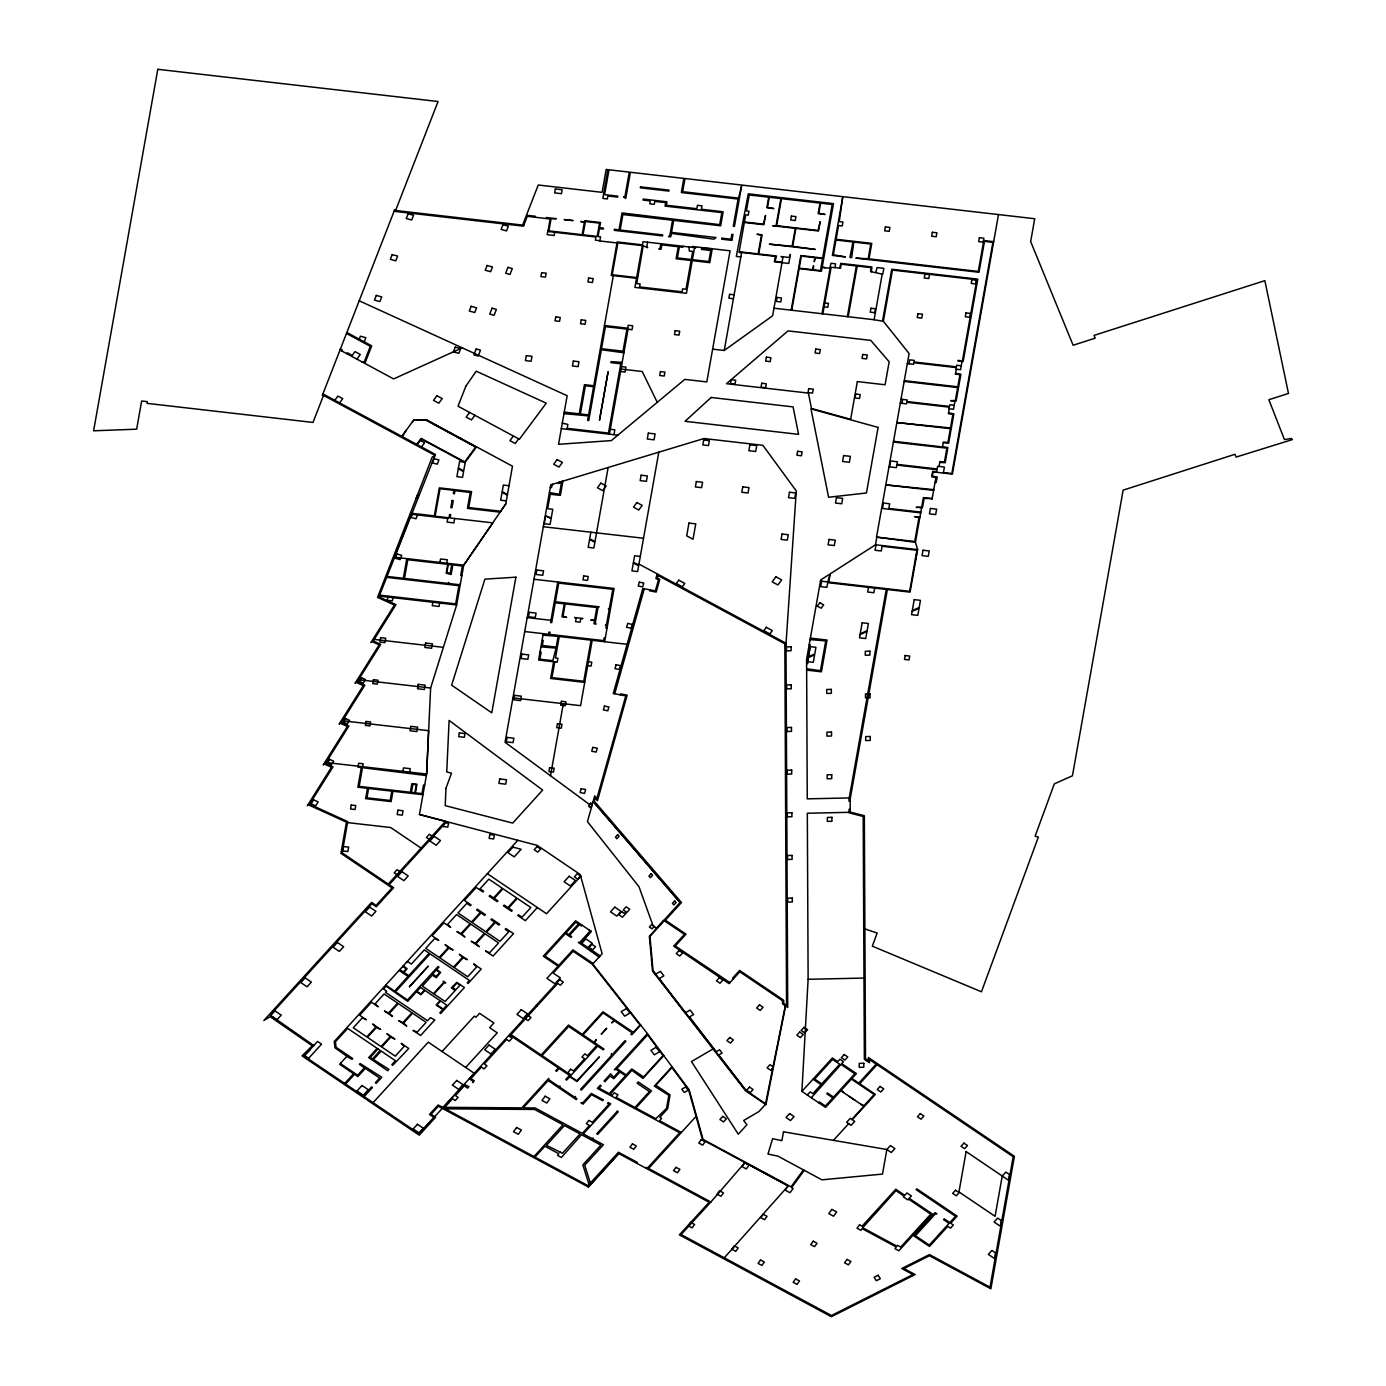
<?xml version="1.0" encoding="UTF-8"?>
<svg xmlns="http://www.w3.org/2000/svg" width="1386" height="1386" viewBox="0 0 1386 1386"><rect width="100%" height="100%" fill="white"/><g stroke="black" fill="none" stroke-linecap="round" stroke-linejoin="round"><path stroke-width="1.5" d="M379.244 596.084L456.652 604.972L430.63 688.01L426.628 774.064L419.438 814.483L445.495 821.326L388.271 884.077M801.905 1091.388L832.397 1057.968L837.75 1061.607L839.899 1059.233L843.485 1061.659L841.683 1063.634L856.427 1073.596L851.94 1078.516L875.38 1094.368L852.251 1119.732L854.712 1121.395L851.125 1125.328L846.655 1122.296L850.242 1118.363L851.801 1119.42L863.825 1106.253L840.817 1090.695L825.588 1107.414L801.905 1091.388L808.125 979.296L807.328 813.253L849.081 812.317M656.912 574.913L785.983 644.421L796.274 490.939L762.854 445.304L703.984 438.53L550.762 484.823L505.058 742.272L589.483 804.469L590.886 802.927L592.272 804.521M849.012 797.938L807.258 798.856L806.6 659.303L820.685 579.972L875.519 544.767L876.801 537.144L915.436 542.342L917.636 549.601L910.082 592.134L887.387 589.518L850.172 799.116L850.224 812.075L864.344 815.73L865.505 1060.03M781.999 262.664L772.643 315.765L724.237 350.467L712.629 349.133M387.855 597.071L387.3 600.259L392.394 600.848L392.966 597.661M361.521 766.597L357.848 787.231L367.481 788.339L365.644 798.665L391.129 801.593L392.948 791.267L422.955 794.715M362.647 766.718L363.184 763.773L358.645 763.253L357.952 767.186L361.348 767.567M406.826 558.627L403.326 578.291L386.919 576.403L386.555 577.356L458.922 585.672L455.682 603.863L379.625 595.131M402.841 771.344L403.465 767.896L410.256 768.676L409.632 772.123M432.865 602.252L432.259 605.682L439.05 606.462L439.657 603.031M439.934 562.421L440.557 558.991L447.349 559.771L446.725 563.201M454.677 518.485L453.88 522.903L447.089 522.124L447.747 518.433L411.157 514.223L394.421 557.189L463.721 565.159L492.896 522.869L450.138 517.966L450.727 514.656L449.601 514.518L449.012 517.827L435.135 516.233L440.038 488.704L453.898 490.297L453.309 493.607L454.452 493.745L454.989 490.679L470.27 492.428L467.446 508.402L500.086 512.162L505.786 503.88L512.473 466.198L426.195 419.733L413.929 419.785L401.784 436.347M465.246 462.162L463.704 470.876L458.437 468.035L459.598 461.503L463.86 462.006M456.6 605.214L463.721 565.159L505.786 503.88M535.221 217.256L535.394 216.268L527.616 215.384L523.406 226.178L394.074 211.313M546.257 218.52L546.43 217.533L556.427 218.693L551.056 218.815L548.925 230.873L582.172 234.684L584.32 222.644L580.769 221.483L584.442 221.899L584.667 220.686L600.519 222.505L599.601 227.668L603.447 228.101L603.274 229.088L599.428 228.638L598.024 236.504L600.571 236.798L599.826 240.973L616.995 242.948M443.572 825.016L443.295 826.558L447.834 827.078L448.527 823.145L445.599 822.816M554.729 232.294L554.157 235.481L547.089 234.667L548.076 230.769M557.778 581.981L550.571 622.505L551.715 622.643L555.232 602.771L564.293 603.811L561.988 616.839L566.649 617.359L562.959 616.198L565.141 603.898L596.846 607.553L594.663 619.837L590.731 620.131L594.542 620.564L593.97 623.769L596.084 624.012L595.27 622.92L597.99 607.674L599.15 606.808L555.405 601.784L558.731 583.108L612.785 589.31L609.476 607.986L608.315 608.87L609.303 608.974L606.6 624.22L605.439 625.086L606.427 625.19L605.907 628.118L607.033 628.239M613.322 275.641L593.78 385.741L584.424 384.667L579.244 413.842L564.258 412.11M590.869 532.207L589.708 538.721L594.992 541.562L608.142 467.498M627.667 328.187L628.205 325.242L632.726 325.762L632.033 329.695L628.066 329.244M609.424 434.182L628.239 328.257L604.469 325.519M624.15 351.316L623.891 352.789L601.333 349.705L588.755 420.53L587.612 420.391L588.426 415.904L563.981 413.6M550.502 775.744L563.322 703.69M647.557 242.204L646.777 246.621L647.73 247.73L643.191 245.703L636.746 283.593L640.141 283.991L639.622 286.937L682.085 291.805L682.605 288.86L686.001 289.258L691.112 260.499L676.108 258.766L678.239 246.725L661.832 244.837L661.035 249.272L658.783 249.012L660.082 248.146L660.862 243.728M613.963 434.702L614.83 429.799L610.308 429.279M604.642 641.718L614.102 588.461L533.991 579.261M682.951 246.275L682.778 247.245L679.365 246.864L677.408 257.917L691.285 259.511L692.723 251.403L689.327 251.005L688.894 246.951M692.29 247.349L692.446 246.483L730.093 250.814L706.808 381.93L684.771 379.4L611.33 440.592L558.541 444.3L567.151 395.738L359.199 300.797M658.8 452.183L638.755 565.124L633.471 562.3L634.632 555.769L640.297 556.41M711.122 248.631L701.628 248.406L701.455 249.393L710.793 250.468L708.835 261.538L692.411 259.65L694.369 248.579L695.685 247.73L643.035 241.684L634.909 287.387L686.434 293.312L692.238 260.62L709.788 262.647L712.248 248.752M724.237 350.467L741.545 252.997L739.085 252.217L775.311 256.375L774.341 261.781L788.79 263.444L790.401 254.348L789.258 257.484L781.063 256.531L782.951 257.259L782.085 262.179L774.999 261.365L776.524 256.012L758.696 253.967L762.092 234.806L756.999 234.217L761.451 235.222L758.125 253.898L739.171 251.732L744.351 222.47L763.894 224.723L765.54 215.384L763.409 224.168L744.438 221.985L745.703 214.865L748.249 215.142L748.96 211.226L746.413 210.932L749.237 194.958L768.71 197.193L766.839 207.761L773.769 208.558L767.497 207.328L769.282 197.245L780.89 198.579L776.091 225.623L772.66 225.727L795.304 228.326L792.116 246.275L769.386 244.161L815.245 249.428L792.688 246.344L795.876 228.395L818.52 230.994L820.183 221.656L818.035 230.44L776.662 225.693L781.461 198.648L820.01 203.084L818.138 213.652L825.068 214.449L818.779 213.219L820.581 203.153L832.172 204.487L822.66 258.056L800.865 255.561L791.181 310.169L773.977 308.212M791.735 310.239L799.133 268.641L821.482 271.223L822.158 267.411L830.093 268.312L822.019 313.721M825.276 267.758L822.245 266.909L833.488 203.621L748.284 193.832L736.312 256.41L740.834 256.93M829.798 268.278L830.976 263.271L835.515 263.808L835.134 267.515M822.868 313.825L831.132 267.307L840.522 268.139L841.215 264.206L856.357 265.939L847.366 316.632M839.673 268.035L840.782 263.409L871.915 266.978L871.378 271.673M848.215 316.736L857.206 266.043L871.222 267.654L870.529 271.587L882.761 274.237L883.8 268.347L877.009 267.567L875.9 272.21M821.621 581.219L820.651 586.625L826.888 587.335L827.702 582.657L886.26 589.396L849.029 799.133L849.029 801.195L850.172 801.177M791.181 310.169L874.116 319.716L882.189 274.185M827.84 581.929L829.989 574.688L828.689 582.016M874.116 319.716L882.518 321.171L891.735 269.265L977.788 279.14L963.166 361.486L958.298 361.174L957.865 360.377L962.404 360.897L976.801 279.781L892.445 270.097L883.367 321.275L909.112 353.551L876.524 537.11L914.708 541.493L918.953 517.654L915.072 516.718M886.087 484.909L933.766 489.639M897.158 422.574L950.501 427.945L952.927 414.223L948.405 413.704L949.271 408.783M889.569 466.891L890.609 460.984L897.418 461.763L896.95 464.345L937.144 468.97L937.612 466.389L939.015 466.545L939.899 461.625L944.42 462.144L946.898 448.18L893.398 442.03M868.468 587.352L867.636 592.013L873.873 592.74L874.705 588.062M876.021 544.819L875.051 550.242L881.288 550.952L882.12 546.275L916.926 550.277L909.649 591.32L820.477 581.08M902.009 403.361L902.702 399.428L907.224 399.948L906.946 401.542L949.41 406.427L949.687 404.816L954.226 405.353M909.025 363.79L909.736 359.858L914.258 360.377L913.98 361.971L956.427 366.857L956.721 365.246L961.243 365.783M915.436 542.342L923.371 497.609L932.172 498.613L924.115 498.44L922.452 507.778L916.163 507.311L921.673 507.189M932.033 499.358L935.966 477.234L931.721 476.749L932.674 471.344L936.641 471.794L937.023 469.698L896.829 465.09L896.361 467.671L888.998 466.822M956.305 369.213L955.422 374.133L959.961 374.653L957.795 386.815L904.59 380.7M955.006 400.918L953.516 409.268L948.994 408.749L949.271 407.155L906.808 402.286L906.531 403.88L900.311 403.17M962.023 361.348L960.55 369.698L956.011 369.178L956.305 367.585L913.842 362.716L913.565 364.31L907.328 363.6M998.492 214.57L952.407 474.099L933.159 471.898L932.38 476.316L937.179 476.871L936.191 482.519L935.048 482.397M785.308 1005.786L765.557 1103.741L745.911 1090.384L653.083 970.858L649.947 936.382L664.24 920.702M733.558 978.672L732.657 978.066L739.622 970.425L783.679 1000.224L783.696 1003.395L785.81 1004.85L765.956 1104.642L745.477 1090.73L652.529 971.049L649.358 936.226L680.093 902.546L593.139 801.455L680.041 902.511M620.27 694.836L620.547 693.866L627.165 695.148L597.453 800.71L595.235 798.128L594.351 801.299L681.479 902.529L664.639 920.98M649.826 589.83L649.566 590.8L656.184 592.082L659.771 579.4L657.224 578.031L657.744 576.126L656.721 575.588M657.207 573.891L655.907 578.499L658.454 579.868L655.353 590.904L642.827 588.478L613.27 693.485L625.779 695.893L596.916 798.405L594.715 795.841L587.439 821.638L638.981 886.711L653.014 925.64M359.251 339.172L360.412 336.209L365.835 337.699L364.223 341.84M364.864 363.427L371.708 345.876L346.846 332.484M412.3 514.362L411.105 517.446L415.991 518.78L417.481 514.951M614.708 693.762L644.265 588.755M476.195 447.245L426.195 419.733M341.666 350.935L342.29 350.086L340.384 349.064M346.725 353.655L347.349 352.806L352.217 355.422L355.007 351.628L360.291 354.469L356.912 359.147M361.971 361.867L364.258 361.902L370.322 346.309L346.465 333.472M334.806 400.294L337.907 396.067L342.723 398.648L339.622 402.876M402.252 436.607L406.185 430.353M416.718 444.386L421.119 438.392L464.76 461.902L475.71 446.985L426.16 420.304L414.327 420.149L412.231 422.106M417.186 444.646L421.292 439.067L464.934 462.577L476.507 446.812M421.535 446.985L424.618 442.758L420.287 440.419M469.577 412.439L466.164 417.082L471.465 419.941L474.878 415.28M513.34 436.001L509.927 440.644L515.228 443.503L518.641 438.86M434.736 456.046L432.293 456.912L377.546 597.366L394.421 605.058L370.928 642.532L372.193 641.649L379.175 644.837L355.024 683.35L356.289 682.449L363.271 685.637L339.12 724.15L340.384 723.267L347.366 726.437L323.215 764.968L324.48 764.067L331.462 767.255L307.311 805.768L308.576 804.885L346.448 822.158L340.921 853.308L392.047 887.889L376.074 905.387L371.621 902.373L263.842 1020.512L270.149 1016.666L312.266 1045.806L302.009 1055.872L419.248 1135.169L435.568 1117.289L431.098 1114.257L438.392 1106.271L588.374 1187.04L618.745 1153.568L709.199 1202.286L679.365 1234.857L831.357 1316.7L915.141 1274.566L903.967 1268.536L929.434 1255.733L990.869 1288.824L1014.396 1156.305L868.346 1057.501L868.364 1060.688L866.25 1059.25L866.25 1060.533M636.624 1163.2L637.231 1162.352L618.468 1152.251L587.993 1185.654L443 1107.587M646.015 1168.259L646.638 1167.41L710.879 1202.008L744.94 1162.577L788.218 1185.896L785.169 1190.141L789.985 1192.74L793.087 1188.512L791.545 1187.681L804.261 1170.338M803.464 1169.905L791.059 1186.814L703.083 1139.448L689.206 1089.846L647.383 1033.575L592.775 963.98L602.13 953.724L580.214 874.497L537.144 845.356L419.438 814.483M724.289 1257.812L788.236 1185.896L702.581 1139.76L688.669 1090.037L671.967 1067.584L655.855 1085.255L670.079 1094.888L667.619 1108.765L659.805 1117.324L661.538 1118.259L659.667 1120.789L681.375 1132.483M600.173 955.872L580.821 942.792L591.164 931.357L575.588 920.824L543.312 956.201L558.056 966.181L546.933 978.36L555.561 984.199L469.3 1078.758L472.661 1081.028L472.747 1082.518L474.272 1080.837L470.911 1078.568L481.392 1067.099L484.06 1068.918L486.936 1065.765L484.251 1063.946L506.635 1039.431L509.303 1041.232L512.179 1038.097L509.494 1036.278L510.308 1035.394L558.315 1067.861L555.699 1070.737L556.6 1071.343L559.216 1068.467L569.49 1075.415L565.8 1079.469L566.683 1080.075L569.785 1076.662L576.94 1081.496L599.376 1056.894L576.853 1080.803L570.148 1076.281L597.695 1046.083L603.274 1049.86L603.984 1049.063L594.611 1042.722L596.361 1039.621L593.936 1042.272L583.004 1034.874L603.083 1012.854L614.033 1020.252L611.607 1022.903L614.518 1020.91L632.155 1032.847L630.907 1034.216L631.791 1034.822L640.713 1025.034M588.374 1187.04L618.745 1153.568M389.154 884.666L446.292 822.054L445.114 821.742M270.668 1015.591L274.982 1010.879L281.237 1015.106L276.923 1019.836L270.201 1015.124L371.794 903.759L376.247 906.773L393.641 887.716L342.151 852.875L347.713 821.603L309.58 804.209L333.021 766.839L325.485 763.391L348.925 726.021L341.389 722.591L364.83 685.221L357.293 681.773L380.717 644.403L373.198 640.973L395.98 604.642L378.95 596.864L435.36 454.435L322.921 393.884M273.337 1017.237L313.877 1045.616M308.194 1058.783L321.552 1044.143L317.533 1041.423L304.625 1055.578L308.645 1058.298M517.792 840.28L334.199 1041.562L334.996 1047.816L347.765 1056.929L352.044 1059.354L352.754 1058.557L336.088 1047.279L335.395 1041.839L347.643 1028.395L377.131 1048.336L368.693 1057.587L387.716 1070.772L388.964 1069.403L373.44 1059.51L381.15 1051.056L395.443 1060.723L391.84 1064.673L392.74 1065.28L408.783 1048.457L401.195 1043.329L404.227 1046.326L395.27 1056.167L381.756 1047.019L390.731 1037.196L394.941 1039.102L386.902 1033.661L390.055 1036.745L381.081 1046.569L367.463 1037.352L376.438 1027.528L380.648 1029.434L372.609 1023.994L375.762 1027.078L366.788 1036.901L353.291 1027.771L362.248 1017.93L366.354 1019.767L359.667 1015.228L371.5 1002.251L378.205 1006.79L375.156 1003.776L384.13 993.953L397.643 1003.083L388.669 1012.923L384.442 1011.018L392.481 1016.458L389.345 1013.374L398.302 1003.551L411.937 1012.75L402.962 1022.591L398.735 1020.685L406.774 1026.125L403.638 1023.041L412.595 1013.218L426.108 1022.348L417.151 1032.172L413.028 1030.352L420.634 1035.481L434.788 1019.957L430.422 1017.636L427.546 1020.772L385.568 992.376L386.642 991.198L383.506 989.084L386.209 986.139L407.727 1001.333L416.51 991.7L420.98 994.715L424.93 990.401L440.107 1000.675L436.157 1004.989L442.862 1009.528L439.812 1012.871L440.713 1013.478L464.379 987.525L456.791 982.379L451.299 987.889L455.162 990.505L445.114 1001.506L433.991 993.987L444.022 982.969L445.755 982.865L443.225 981.149L443.52 982.622L433.471 993.641L422.332 986.104L432.38 975.103L436.243 977.719L440.609 972.4L436.59 969.68L438.929 967.133L438.028 966.527L407.553 999.947L395.495 991.787L430.093 953.845L469.404 980.422L467.255 982.795L468.139 983.402L481.237 969.039L473.648 963.911L476.68 966.908L467.706 976.749L454.21 967.601L463.167 957.778L467.394 959.684L459.355 954.244L462.491 957.328L453.534 967.151L439.916 957.934L448.873 948.111L453.101 950.016L445.062 944.576L448.198 947.66L439.241 957.483L425.727 948.336L434.702 938.513L438.808 940.349L432.103 935.81L443.936 922.833L450.641 927.373L447.609 924.358L456.566 914.535L470.079 923.665L461.122 933.506L456.895 931.6L464.934 937.04L461.781 933.956L470.755 924.115L484.372 933.332L475.415 943.173L471.188 941.267L479.227 946.707L476.074 943.623L485.048 933.783L498.562 942.93L489.587 952.754L485.481 950.935L493.07 956.063L513.513 933.662L505.925 928.516L505.197 929.313L508.783 931.721L499.982 941.354L486.486 932.224L495.27 922.591L498.943 925.086L499.67 924.289L491.632 918.849L490.904 919.646L494.594 922.14L485.81 931.773L472.193 922.556L480.977 912.924L484.667 915.418L485.377 914.621L477.338 909.181L476.611 909.978L480.301 912.456L471.517 922.088L458.004 912.958L466.787 903.325L470.374 905.734L471.084 904.954L464.379 900.432L476.212 887.456L482.917 891.978L483.627 891.198L480.058 888.772L488.842 879.14L502.356 888.287L493.572 897.92L489.882 895.425L489.171 896.205L497.21 901.645L497.92 900.865L494.248 898.371L503.031 888.738L516.649 897.955L507.865 907.587L504.175 905.093L503.465 905.872L511.503 911.312L512.214 910.533L508.541 908.038L517.325 898.405L530.838 907.553L522.054 917.185L518.468 914.76L517.758 915.54L525.346 920.685L537.37 907.518M347.141 1056.028L339.605 1064.292L353.586 1073.752L344.698 1083.471M345.599 1084.077L354.487 1074.341L357.831 1076.61L365.367 1068.363L379.643 1078.031L375.346 1082.743L376.247 1083.35L381.791 1077.268L360.135 1063.547L359.407 1064.327L364.466 1067.757L357.657 1075.224L341.216 1064.101L340.956 1062.819M363.253 1096.014L371.587 1086.867L372.488 1087.473L364.137 1096.621M373.077 1102.667L428.257 1042.168L474.272 1073.301L419.074 1133.783L303.621 1055.682L309.944 1049.947M580.786 876.143L577.91 879.278L574.341 876.87L577.217 873.717L580.786 876.143L546.552 913.72L487.335 873.682M442.065 1051.524L474.358 1016.129L475.952 1017.22L479.539 1013.287L493.918 1023.007L489.674 1027.684L497.262 1032.813L465.661 1067.463M582.068 925.207L581.358 925.987L579.348 924.635L569.663 935.238L571.673 936.607L570.945 937.386L565.367 933.61L544.923 956.028L558.766 965.401L572.938 949.86L593.173 963.547M580.821 942.792L591.233 931.392L589.431 930.197L589.622 931.583L579.937 942.203L578.326 942.376L599.081 957.068M581.722 943.398L585.845 938.876L592.099 943.104L587.976 947.626M441.666 1108.038L442.377 1107.241L438.149 1104.971L429.487 1114.448L433.957 1117.462L419.074 1133.783M442.29 1108.367L464.102 1084.458L468.97 1086.641L467.636 1088.114L464.275 1085.844L455.405 1095.581L458.09 1097.383L455.214 1100.536L452.529 1098.717L444.698 1107.327L521.829 1107.882L548.717 1078.395L548.891 1079.798L559.164 1086.745L559.875 1085.948L560.048 1087.352L573.891 1096.707L575.502 1096.534L574.792 1097.314L576.974 1098.786L576.264 1099.583L548.163 1080.578L523.25 1107.882L535.152 1107.968L582.328 1133.384L589.552 1125.467L586.365 1123.769L588.842 1120.39L592.428 1122.313L609.026 1104.122L607.57 1103.343L608.194 1102.511L610.706 1103.862L583.298 1133.904L592.255 1138.72L592.983 1137.941L593.225 1139.257L603.412 1144.732L584.736 1165.21L590.367 1183.055M654.227 926.454L652.078 928.811L649.393 927.009L651.541 924.653L656.721 928.17L663.755 920.373L684.424 934.372L673.665 946.153L729.036 983.61L739.795 971.811L782.536 1000.727L782.553 1003.914L785.827 1006.132M665.228 921.378L665.938 920.581L686.035 934.181L675.277 945.98L729.972 982.605M533.991 1156.565L563.011 1124.756L534.615 1109.458L445.287 1108.817M647.383 1033.575L614.379 1069.749L616.146 1069.403L619.04 1071.361L613.669 1077.268L610.62 1073.873L604.053 1081.08L604.937 1081.686L610.048 1076.09L613.842 1078.655L619.94 1071.967L625.519 1075.744L609.216 1093.623L599.047 1088.149L601.178 1085.81L600.277 1085.203L597.349 1088.408L679.694 1132.743L647.591 1167.93M534.961 1157.102L544.871 1146.222L558.766 1153.706L557.519 1155.387L561.382 1157.466L581.514 1134.701L600.883 1145.131L582.848 1164.898L589.033 1184.51M663.755 1055.595L642.931 1078.429L631.912 1070.321L610.186 1094.143L612.231 1095.252L614.085 1092.705L617.948 1094.784L616.094 1097.314L634.944 1107.466L649.445 1091.562L637.11 1083.228L638.27 1081.946L651.507 1090.886L635.897 1107.986L655.821 1118.71L666.527 1108.367L668.849 1095.321L654.331 1086.122L672.019 1066.718M648.561 1168.45L696.049 1116.406M772.799 1067.896L770.651 1070.252L767.064 1067.826L769.94 1064.691L773.024 1066.77M807.276 1095.027L810.134 1091.873L812.82 1093.693L821.066 1084.649L813.028 1079.209M811.295 1097.747L840.973 1064.413L854.815 1073.786L833.54 1097.088L827.511 1093.017L826.801 1093.797L832.83 1097.885L825.398 1106.011L819.369 1101.939L818.658 1102.719M843.502 1092.514L841.354 1090.106L851.402 1079.105L874.185 1094.507L864.136 1105.508L860.914 1104.295M858.8 1083.142L876.195 1064.084M859.684 1083.748L877.078 1064.673M849.306 1096.43L855.11 1100.363M833.436 1140.349L848.665 1123.665M710.879 1202.008L681.098 1234.545L831.461 1315.522L912.924 1274.548L901.732 1268.519L929.469 1254.573L990.02 1287.178L1013.166 1156.738L869.507 1059.562L869.524 1062.75L864.362 1059.25L863.201 816.475L849.081 812.82L849.064 809.372L850.224 809.355M765.54 1104.347L758.904 1111.572L743.676 1120.494L746.933 1124.739L738.305 1134.198L691.458 1061.572L713.288 1048.804M416.25 498.076L417.169 495.72M417.221 498.665L418.624 495.062M462.231 347.834L393.624 378.915L340.003 350.034M806.617 663.548L807.761 663.53L807.761 661.711L813.27 662.335L814.604 654.816L808.333 657.605L807.743 660.931L810.308 644.888L809.181 644.767M806.635 668.762L820.46 670.685L825.744 640.904L810.1 639.604M808.125 979.296L863.963 978.066M901.004 399.272L902.702 399.428M993.675 241.666L983.765 240.54L978.291 271.431L869.022 258.87L871.777 243.382L836.105 239.293L838.547 225.52L842.238 225.953L842.931 222.02L839.258 221.587L842.636 197.661L832.38 255.422L845.425 256.912L833.367 254.781L835.983 240.021L852.962 241.978L849.93 257.432L851.628 257.623L853.811 242.082L870.789 244.023L868.173 258.784L855.855 258.108L979.001 272.262L984.493 241.372L992.896 242.342L951.853 473.544L943.433 472.574L944.403 467.169L939.067 466.302M527.252 216.337L550.155 218.971L547.938 231.497L595.911 237.023L595.356 240.211L599.878 240.731M524.029 224.601L522.869 224.463L538.253 184.996L602.113 192.342L606.167 169.473L1034.718 218.728L1030.664 241.58L1073.128 345.253L1095.165 338.184L1094.039 335.395L1264.846 280.648L1288.478 393.451L1268.866 399.722L1284.441 439.553L1291.319 438.461L1292.393 439.57L1236.104 457.085L1234.978 454.296L1123.145 490.142L1072.435 775.796L1054.33 783.852L1035.082 836.226L1038.357 837.075L981.461 991.787L872.331 946.17L877.165 933.038L863.738 928.533M394.438 210.36L523.787 225.225M642.463 244.872L617.168 241.961L611.226 275.398L636.538 278.309M642.342 245.617L617.879 242.81L612.214 274.757L636.659 277.564M824.809 302.945L828.481 303.378L827.788 307.294L824.116 306.878M734.112 294.785L729.59 294.265L728.897 298.198L733.419 298.718M955.56 373.388L960.896 374.255L956.132 401.056L950.709 400.675L955.37 400.467L957.657 387.56L904.174 381.41M622.175 362.37L611.053 361.642L610.88 362.63L620.789 363.773L608.471 433.073L567.151 428.326L567.844 424.393L562.283 423.18M621.43 366.597L625.97 367.117L625.086 372.037L620.564 371.517M620.997 369.057L642.203 371.5L657.259 402.321M948.526 412.959L953.863 413.825L948.665 443.122L943.242 442.74M896.863 422.539L950.363 428.69L947.903 442.532L943.381 442.013L942.497 446.933L893.537 441.302M942.549 446.673L947.885 447.539L945.183 462.733L939.76 462.37M561.313 428.655L617.861 435.152M885.793 484.875L933.627 490.384M920.806 512.11L888.842 508.437L889.673 503.759L883.436 503.049L882.484 508.454L920.668 512.837M914.5 516.649L919.888 517.273M550.294 487.456L551.42 487.595L552.512 484.303M509.009 485.724L503.343 485.065L502.2 491.597L507.467 494.438M549.376 492.619L559.407 494.282L561.486 482.588L558.575 483.471L558.229 482.588L562.889 481.167L560.36 495.391L550.242 494.23L547.678 508.697L552.771 509.286L551.23 518L546.361 516.146L551.108 518.71L550.086 524.428L544.421 523.769L545.01 517.186M506.323 500.866L500.658 500.207L502.061 492.307L507.345 495.131M875.519 544.767L917.636 549.601M916.752 554.521L916.094 554.954M500.727 511.226L468.745 507.553L471.586 491.58L439.31 487.872L434.338 515.887L411.521 513.27M915.401 558.887L915.886 559.442M543.329 526.732L643.52 538.253M461.833 575.727L460.706 575.606L462.404 566.008L452.841 564.916L451.143 574.497L446.171 573.18L447.747 564.327L407.779 559.736L404.469 578.412L448.388 583.471L448.562 582.484L449.532 583.593L459.095 584.701L460.395 583.835M810.36 638.132L827.061 640.055L821.413 671.812L806.652 670.114M527.2 617.602L550.97 620.322M605.335 637.82L604.209 637.699L603.69 640.609L549.618 634.39L549.999 632.224L548.873 632.085L548.492 634.268L524.722 631.531M627.113 644.299L592.186 640.297L580.578 705.665L512.941 697.886M542.099 640.297L543.225 640.436L542.324 645.512L556.202 647.106L558.108 636.382L543.017 635.135L543.277 633.662L538.6 660.031L553.603 661.763L550.64 678.482L584.719 682.397M540.938 646.846L556.029 648.094L552.875 660.672L539.899 659.182L541.146 652.148L540.02 652.009M588.374 661.746L591.77 662.144L591.077 666.077L587.681 665.678M374.185 639.396L443.381 647.349M358.576 679.729L430.63 688.01M342.533 720.772L428.62 730.665L426.628 774.064L326.039 762.508M426.368 775.554L362.474 767.705L359.165 786.382L410.343 792.272L411.867 783.662L416.961 784.251L415.436 792.844L422.002 793.606L423.527 784.996L424.653 785.134M347.539 822.591L390.713 827.546L421.084 848.093M638.946 564.05L785.983 643.243M322.54 394.854L434.979 455.405M432.016 836.105L429.348 834.285L426.472 837.439L429.158 839.24M399.74 871.482L397.072 869.68L394.196 872.816L396.881 874.635M536.365 1005.231L537.266 1005.838M530.457 1011.728L531.34 1012.334M528.309 1015.643L530.994 1017.463L528.118 1020.616L525.45 1018.797M406.462 962.334L408.264 961.953L411.382 964.067L424.289 949.912L429.21 953.239L408.766 975.657L403.846 972.331L407.086 968.797L403.413 965.678M402.702 966.458L406.271 968.883L403.413 972.019L399.826 969.611M399.116 970.391L408.056 976.437L394.594 991.181L385.672 985.134M745.911 1090.384L718.745 1055.006L722.089 1053.048L719.577 1049.774L716.233 1051.731L689.5 1016.926L693.572 1014.552L690.124 1010.048L685.325 1012.854L659.078 978.672L663.859 975.865L660.412 971.361L655.613 974.167L653.083 970.858M445.997 788.184L445.201 805.63L512.699 823.093L542.654 790.089L449.116 720.443L446.742 771.933L451.507 773.163L445.997 788.184M157.796 69.3L93.607 430.803L136.642 429.192L141.649 401.004L147.297 401.645L147.003 403.361L312.993 422.435L323.284 396.032L322.297 395.495L394.681 209.736L395.842 209.858L438.063 101.507L157.796 69.3M343.572 846.534L342.792 850.952L347.886 851.541L348.666 847.123L343.572 846.534M380.665 637.629L379.885 642.047L384.979 642.636L385.758 638.218L380.665 637.629M351.23 805.041L350.537 808.974L355.059 809.493L355.752 805.561L351.23 805.041M366.06 721.465L365.367 725.398L369.889 725.918L370.599 721.985L366.06 721.465M373.475 679.694L372.782 683.627L377.321 684.147L378.014 680.214L373.475 679.694M368.607 788.478L366.961 797.816L390.159 800.484L391.822 791.146L368.607 788.478M410.828 726.368L410.048 730.786L416.839 731.565L417.619 727.148L410.828 726.368M418.295 684.337L417.515 688.755L424.307 689.535L425.086 685.117L418.295 684.337M425.623 643.052L424.844 647.47L431.635 648.25L432.415 643.832L425.623 643.052M452.096 500.485L450.814 507.64L451.957 507.761L453.222 500.623L452.096 500.485M458.298 468.728L456.895 476.645L462.56 477.304L463.582 471.569L458.298 468.728M397.973 810.152L397.193 814.57L402.286 815.159L403.066 810.741L397.973 810.152M448.319 564.397L446.829 572.747L450.225 573.146L451.715 564.778L448.319 564.397M412.907 784.285L411.469 792.394L414.864 792.792L416.302 784.667L412.907 784.285M555.353 188.964L554.643 192.897L561.434 193.676L562.144 189.743L555.353 188.964M459.338 732.934L458.697 736.624L464.345 737.283L465.003 733.592L459.338 732.934M526.333 355.665L525.45 360.585L531.115 361.244L531.981 356.323L526.333 355.665M541.649 272.661L540.938 276.594L545.478 277.113L546.171 273.181L541.649 272.661M564.345 219.594L572.834 220.582L564.345 219.594M555.734 316.926L555.041 320.859L559.563 321.379L560.256 317.446L555.734 316.926M515.887 577.182L491.787 712.837L451.645 685.152L484.909 579.14L515.887 577.182M585.377 221.517L583.021 234.788L597.175 236.417L599.532 223.146L585.377 221.517M573.319 361.07L572.435 365.991L578.101 366.632L578.967 361.729L573.319 361.07M489.83 834.493L489.137 838.426L493.676 838.946L494.369 835.013L489.83 834.493M499.688 778.949L498.908 783.385L505.699 784.164L506.496 779.746L499.688 778.949M507.068 737.421L506.288 741.839L513.08 742.619L513.86 738.201L507.068 737.421M514.535 695.391L513.756 699.809L520.547 700.606L521.327 696.17L514.535 695.391M521.864 654.105L521.084 658.523L527.875 659.303L528.655 654.885L521.864 654.105M529.279 612.317L528.499 616.753L535.291 617.532L536.07 613.097L529.279 612.317M536.78 570.044L536.001 574.462L542.792 575.259L543.589 570.824L536.78 570.044M581.219 319.837L580.509 323.77L585.048 324.307L585.741 320.374L581.219 319.837M588.634 278.066L587.924 281.999L592.463 282.519L593.156 278.586L588.634 278.066M607.692 170.651L602.841 198.423L607.363 198.943L607.9 196.015L617.619 197.124L617.792 196.136L604.591 194.629L608.835 170.79L607.692 170.651M585.394 385.776L580.387 413.981L588.6 414.916L593.589 386.729L585.394 385.776M614.483 229.366L614.31 230.353L662.543 235.897L662.716 234.91L620.148 230.024L622.903 214.535L672.539 220.235L669.802 235.724L668.485 236.573L670.755 236.833L671.361 233.402L713.946 239.172L715.973 237.526L671.534 232.415L673.683 220.374L720.668 225.779L723.145 211.763L701.351 209.251L701.974 205.821L697.435 205.301L696.829 208.732L666.371 205.232L666.978 201.802L643.208 199.064L643.035 200.052L650.277 200.883L649.757 203.829L654.279 204.348L654.798 201.403L665.678 202.651L665.072 206.098L721.846 212.612L719.715 224.653L622.037 212.942L619.022 229.885L614.483 229.366M623.735 196.829L625.727 198.562L630.232 173.25L629.105 173.111L624.861 196.951L623.735 196.829M605.422 326.646L601.507 348.718L623.007 351.178L626.94 329.106L605.422 326.646M554.729 661.902L551.94 677.615L583.749 681.271L591.06 640.159L559.251 636.503L555.44 657.969L557.917 658.246L557.224 662.179L554.729 661.902M640.523 186.85L640.349 187.82L668.884 191.112L669.057 190.125L640.523 186.85M608.073 371.933L599.514 420.114L608.073 371.933M574.705 617.532L576.143 618.451L575.571 621.656L580.093 622.175L580.665 618.97L582.934 618.485L574.705 617.532M589.587 539.431L588.184 547.331L593.849 547.99L594.871 542.272L589.587 539.431M549.653 767.636L548.96 771.569L553.482 772.089L554.175 768.173L549.653 767.636M557.449 723.735L556.756 727.667L561.278 728.187L561.971 724.254L557.449 723.735M561.434 701.281L560.741 705.214L565.263 705.734L565.956 701.801L561.434 701.281M583.679 575.935L582.986 579.868L587.525 580.387L588.218 576.455L583.679 575.935M683.679 179.383L681.34 192.533L738.114 199.064L733.298 226.23L734.424 226.351L741.579 186.036L738.582 198.111L682.64 191.684L684.805 179.522L683.679 179.383M648.319 433.142L647.279 439.033L654.071 439.812L655.11 433.922L648.319 433.142M641.146 475.207L640.176 480.613L646.413 481.323L647.366 475.918L641.146 475.207M660.412 371.587L659.701 375.519L664.24 376.039L664.933 372.106L660.412 371.587M633.35 562.993L631.947 570.911L637.612 571.552L638.634 565.835L633.35 562.993M675.19 330.648L674.48 334.58L679.019 335.1L679.712 331.167L675.19 330.648M721.933 238.201L721.742 239.189L731.947 240.367L732.986 234.459L731.86 234.338L730.976 239.241L721.933 238.201M688.963 523.076L686.694 535.828L693.035 539.241L695.755 523.856L688.963 523.076M696.344 481.548L695.374 486.954L701.611 487.664L702.563 482.259L696.344 481.548M703.707 440.003L702.841 444.923L708.506 445.582L709.372 440.661L703.707 440.003M731.167 379.712L730.474 383.645L734.996 384.165L735.706 380.232L731.167 379.712M749.93 444.819L748.89 450.71L755.682 451.49L756.739 445.599L749.93 444.819M742.757 486.884L741.805 492.29L748.024 493L748.994 487.595L742.757 486.884M761.746 383.229L761.035 387.162L765.574 387.682L766.267 383.749L761.746 383.229M766.371 357.172L765.661 361.105L770.2 361.625L770.893 357.692L766.371 357.172M776.974 297.453L776.264 301.386L780.803 301.905L781.496 297.973L776.974 297.453M791.406 216.095L790.713 220.028L795.252 220.547L795.945 216.614L791.406 216.095M801.351 256.115L799.22 268.156L812.802 269.716L813.513 265.662L813.357 269.785L820.443 270.599L822.574 258.558L815.505 257.744L814.223 261.729L814.933 257.675L801.351 256.115M782.05 534.026L781.08 539.431L787.317 540.159L788.27 534.736L782.05 534.026M789.466 492.238L788.495 497.661L794.732 498.371L795.685 492.966L789.466 492.238M797.608 451.299L796.898 455.232L801.437 455.751L802.13 451.819L797.608 451.299M808.731 388.617L808.038 392.55L812.56 393.07L813.253 389.154L808.731 388.617M815.748 349.047L815.055 352.98L819.576 353.517L820.287 349.584L815.748 349.047M843.624 455.578L842.584 461.486L849.375 462.266L850.415 456.358L843.624 455.578M829.036 539.431L828.066 544.837L834.303 545.547L835.256 540.142L829.036 539.431M836.451 497.643L835.498 503.049L841.718 503.776L842.671 498.354L836.451 497.643M810.29 646.656L808.471 656.825L814.743 654.019L815.938 647.297L810.29 646.656M857.345 381.583L850.64 419.317L811.468 408.472L808.419 393.104L726.507 383.697L788.028 330.89L870.772 340.384L889.171 361.781L885.082 384.771L857.345 381.583M855.716 394.022L855.023 397.955L859.545 398.475L860.238 394.542L855.716 394.022M862.733 354.452L862.04 358.385L866.579 358.905L867.272 354.972L862.733 354.452M870.945 308.246L870.252 312.179L874.774 312.699L875.467 308.766L870.945 308.246M885.394 226.888L884.684 230.821L889.223 231.341L889.916 227.425L885.394 226.888M878.1 427.408L866.441 493L828.585 497.245L810.966 408.853L878.1 427.408M860.082 634.563L859.511 637.837L865.73 638.548L866.978 631.496L860.082 634.563M862.179 622.799L860.221 633.783L867.116 630.717L868.398 623.509L862.179 622.799M917.93 313.652L917.237 317.585L921.759 318.104L922.452 314.172L917.93 313.652M924.964 274.081L924.254 278.014L928.793 278.534L929.486 274.601L924.964 274.081M932.38 232.294L931.669 236.226L936.208 236.746L936.901 232.813L932.38 232.294M783.471 1131.808L781.912 1140.661L772.626 1138.703L767.983 1154.036L777.841 1156.097L821.915 1179.832L882.484 1174.081L886.849 1149.496L890.436 1145.564L894.906 1148.578L891.319 1152.511L886.849 1149.496L783.471 1131.808M912.144 611.399L911.572 614.674L917.792 615.384L919.039 608.333L912.144 611.399M914.24 599.636L912.283 610.62L919.178 607.553L920.46 600.346L914.24 599.636M923.007 550.225L922.054 555.63L928.273 556.358L929.226 550.935L923.007 550.225M930.422 508.437L929.469 513.86L935.689 514.57L936.659 509.164L930.422 508.437M905.179 655.509L904.486 659.441L909.008 659.961L909.701 656.046L905.179 655.509M966.007 312.907L965.314 316.84L969.836 317.359L970.529 313.427L966.007 312.907M971.95 279.487L971.24 283.42L975.779 283.939L976.472 280.007L971.95 279.487M979.365 237.699L978.672 241.632L983.194 242.152L983.887 238.219L979.365 237.699M966.129 1151.593L958.973 1191.925L995.079 1216.336L1002.234 1176.021L1005.82 1172.088L1009.441 1174.531L1008.419 1180.214L966.129 1151.593M995.529 1252.875L994.507 1258.557L988.322 1254.365L991.908 1250.432L995.529 1252.875M1001.264 1220.529L1000.259 1226.194L994.074 1222.019L997.66 1218.086L1001.264 1220.529M581.184 788.651L580.093 792.532L584.545 793.398L585.637 789.518L581.184 788.651M592.81 747.366L591.718 751.229L596.171 752.096L597.262 748.215L592.81 747.366M604.452 706.063L603.36 709.927L607.813 710.793L608.904 706.929L604.452 706.063M616.077 664.76L614.986 668.641L619.438 669.49L620.53 665.626L616.077 664.76M627.702 623.457L626.611 627.338L631.063 628.205L632.155 624.324L627.702 623.457M639.327 582.172L638.236 586.035L642.688 586.902L643.78 583.021L639.327 582.172M376.316 295.409L374.463 300.121L379.903 301.628L381.739 296.899L376.316 295.409M392.221 254.591L390.367 259.321L395.79 260.811L397.643 256.081L392.221 254.591M408.125 213.791L406.271 218.52L411.694 220.01L413.548 215.28L408.125 213.791M455.266 347.106L453.413 351.836L458.835 353.326L460.689 348.596L455.266 347.106M471.171 306.306L469.317 311.036L474.74 312.526L476.593 307.796L471.171 306.306M487.058 265.488L485.221 270.218L490.644 271.708L492.498 266.996L487.058 265.488M502.962 224.688L501.126 229.418L506.548 230.908L508.385 226.178L502.962 224.688M476.16 348.977L473.856 354.885L478.187 356.081L480.492 350.173L476.16 348.977M492.047 308.177L489.76 314.085L494.092 315.28L496.396 309.373L492.047 308.177M507.952 267.359L505.647 273.267L509.996 274.463L512.3 268.555L507.952 267.359M396.864 553.984L395.201 558.246L400.086 559.597L401.732 555.336L396.864 553.984M434.026 458.593L432.38 462.855L437.248 464.206L438.912 459.944L434.026 458.593M465.852 386.192L458.038 406.219L519.404 439.258L546.257 403.17L476.195 371.188L465.852 386.192M361.451 677.737L359.234 681.254L363.253 683.09L365.471 679.573L361.451 677.737M345.547 718.537L343.33 722.054L347.349 723.89L349.567 720.374L345.547 718.537M329.643 759.355L327.442 762.872L331.445 764.708L333.662 761.191L329.643 759.355M313.617 799.826L311.14 803.776L315.661 805.838L318.139 801.888L313.617 799.826M436.902 395.72L433.506 400.381L438.79 403.222L442.203 398.579L436.902 395.72M557.103 459.563L553.69 464.206L558.991 467.065L562.404 462.422L557.103 459.563M600.866 483.125L597.453 487.785L602.754 490.627L606.167 485.984L600.866 483.125M636.884 502.529L633.489 507.172L638.773 510.031L642.186 505.388L636.884 502.529M678.776 580.197L676.299 583.575L682.31 586.815L684.788 583.437L678.776 580.197M775.883 576.784L772.158 581.843L777.944 584.961L781.652 579.885L775.883 576.784M766.302 627.321L763.825 630.717L769.836 633.956L772.314 630.578L766.302 627.321M819.784 602.789L817.307 606.167L821.17 608.229L823.648 604.85L819.784 602.789M516.597 1127.459L513.496 1131.686L518.312 1134.285L521.413 1130.058L516.597 1127.459M545.096 1096.222L541.995 1100.449L546.812 1103.048L549.913 1098.821L545.096 1096.222M570.495 1069.247L568.017 1072.625L570.2 1074.635L542.065 1055.595L568.658 1026.437L596.794 1045.477L587.491 1055.682L584.805 1053.862L581.947 1057.016L584.615 1058.817L573.596 1070.91L570.495 1069.247M559.996 1152.009L546.448 1145.304L564.466 1125.536L580.058 1133.921L562.387 1153.291L559.996 1152.009M603.135 1099.774L602.512 1100.623L591.579 1094.732L583.004 1104.14L580.942 1102.754L582.83 1102.754L591.337 1093.433L603.135 1099.774M632.432 1143.848L629.954 1147.244L633.818 1149.306L636.295 1145.927L632.432 1143.848M676.021 1167.324L673.544 1170.702L677.408 1172.781L679.885 1169.403L676.021 1167.324M701.264 1139.656L698.787 1143.034L702.65 1145.113L705.127 1141.735L701.264 1139.656M690.765 1222.417L688.288 1225.813L692.134 1227.875L694.629 1224.496L690.765 1222.417M719.611 1190.799L717.134 1194.178L720.997 1196.257L723.475 1192.878L719.611 1190.799M744.767 1162.785L741.978 1166.579L746.326 1168.918L749.116 1165.124L744.767 1162.785M734.355 1245.893L731.877 1249.271L735.723 1251.35L738.218 1247.972L734.355 1245.893M763.201 1214.275L760.723 1217.653L764.587 1219.732L767.064 1216.336L763.201 1214.275M760.533 1259.995L758.055 1263.374L761.902 1265.435L764.379 1262.057L760.533 1259.995M831.86 1209.389L828.759 1213.616L833.575 1216.198L836.676 1211.97L831.86 1209.389M813.201 1241.198L810.723 1244.576L814.57 1246.638L817.047 1243.259L813.201 1241.198M795.633 1278.897L793.156 1282.275L797.019 1284.354L799.497 1280.976L795.633 1278.897M859.528 1224.86L857.033 1228.239L860.897 1230.318L862.127 1228.637L896.257 1247.002L895.01 1248.699L898.873 1250.761L931.652 1214.76L932.553 1215.366L913.824 1235.896L929.469 1246.464L947.816 1226.333L950.501 1228.152L953.377 1224.999L950.692 1223.197L957.154 1216.111L916.839 1188.841L916.129 1189.638L955.543 1216.302L949.791 1222.591L944.212 1218.814L943.502 1219.593L949.081 1223.37L929.278 1245.078L915.436 1235.706L935.238 1214.015L936.849 1213.824L935.065 1212.611L933.263 1214.586L909.216 1198.318L911.382 1195.962L906.912 1192.93L904.763 1195.304L895.806 1189.24L862.057 1226.229L859.528 1224.86M863.374 1226.939L862.75 1227.788L896.881 1246.153L897.487 1245.321L900.744 1247.071L930.768 1214.153L908.506 1199.098L907.795 1199.895L903.325 1196.863L904.036 1196.083L895.98 1190.626L863.374 1226.939M847.037 1259.406L844.559 1262.802L848.423 1264.864L850.9 1261.485L847.037 1259.406M305.111 977.858L300.797 982.57L307.051 986.797L311.348 982.085L305.111 977.858M337.387 942.463L333.073 947.192L339.327 951.42L343.641 946.707L337.387 942.463M369.664 907.085L365.35 911.797L371.604 916.025L375.918 911.312L369.664 907.085M401.94 871.707L397.626 876.42L403.88 880.647L408.194 875.935L401.94 871.707M434.216 836.312L429.903 841.025L436.157 845.269L440.471 840.54L434.216 836.312M512.976 847.158L507.952 852.65L514.206 856.877L521.153 849.271L512.976 847.158M428.118 966.302L409.476 986.745L428.118 966.302M537.092 846.586L534.234 849.739L537.803 852.147L540.679 849.012L537.092 846.586M420.46 987.369L416.874 991.302L420.894 994.022L424.48 990.089L420.46 987.369M436.243 970.079L432.657 974.012L436.226 976.42L439.812 972.487L436.243 970.079M590.869 803.534L588.634 805.976L590.038 807.605L592.272 805.162L590.869 803.534M378.014 1048.942L370.305 1057.397L372.539 1058.904L380.249 1050.449L378.014 1048.942M362.023 1085.498L356.999 1090.99L363.253 1095.235L368.26 1089.725L362.023 1085.498M440.557 1000.969L436.971 1004.902L443.225 1009.129L446.812 1005.197L440.557 1000.969M456.878 983.072L452.754 987.594L455.873 989.725L459.996 985.203L456.878 983.072M569.144 876.247L564.119 881.739L570.374 885.983L575.381 880.474L569.144 876.247M617.671 834.684L615.453 837.127L616.857 838.755L619.074 836.312L617.671 834.684M575.762 922.21L566.077 932.83L568.762 934.649L578.447 924.029L575.762 922.21M573.111 951.246L553.205 973.076L560.342 977.892L555.665 983.003L557.172 984.008L511.018 1034.597L541.164 1055.006L568.485 1025.051L582.328 1034.424L602.945 1011.815L633.315 1032.362L640.02 1025.016L592.238 964.188L573.111 951.246M456.739 1080.422L452.425 1085.134L458.679 1089.379L462.993 1084.649L456.739 1080.422M489.015 1045.044L484.702 1049.756L490.956 1053.984L495.27 1049.271L489.015 1045.044M521.292 1009.649L516.978 1014.379L523.232 1018.606L527.546 1013.876L521.292 1009.649M614.795 907.137L610.498 911.849L616.753 916.077L621.049 911.364L614.795 907.137M417.463 1124.271L413.149 1128.984L418.97 1132.916L423.267 1128.204L417.463 1124.271M651.195 873.613L648.96 876.056L650.363 877.684L652.598 875.242L651.195 873.613M559.701 979.659L556.825 982.813L560.394 985.221L563.27 982.085L559.701 979.659M591.961 944.299L589.085 947.435L592.671 949.86L595.53 946.707L591.961 944.299M621.725 911.659L618.849 914.795L622.435 917.22L629.712 909.233L626.143 906.825L623.267 909.961L625.952 911.78L624.41 913.478L621.725 911.659M674.67 900.883L672.435 903.325L673.839 904.954L676.073 902.511L674.67 900.883M606.583 1028.412L601.368 1034.129L606.583 1028.412M679.123 950.484L676.247 953.62L679.816 956.045L682.692 952.892L679.123 950.484M611.365 1054.053L611.538 1055.439L580.526 1089.431L581.427 1090.037L625.883 1041.302L624.982 1040.695L612.248 1054.659L611.365 1054.053M647.643 1034.857L616.857 1068.623L626.229 1074.964L631.739 1068.935L643.572 1076.939L663.045 1055.578L647.643 1034.857M719.317 977.667L716.441 980.82L720.01 983.228L722.886 980.093L719.317 977.667M617.359 1111.208L596.742 1133.817L597.643 1134.406L618.26 1111.815L617.359 1111.208M729.746 1037.49L726.87 1040.643L730.439 1043.052L733.315 1039.916L729.746 1037.49M759.511 1004.867L756.635 1008.003L760.221 1010.429L763.08 1007.275L759.511 1004.867M722.799 1116.371L719.923 1119.507L723.492 1121.932L726.368 1118.779L722.799 1116.371M749.497 1087.092L746.621 1090.245L750.207 1092.653L753.066 1089.517L749.497 1087.092M799.705 1032.05L796.846 1035.203L800.415 1037.612L803.274 1034.476L799.705 1032.05M804.019 1027.338L801.143 1030.474L804.712 1032.899L807.588 1029.746L804.019 1027.338M832.57 1059.372L814.639 1079.018L821.777 1083.852L839.708 1064.205L832.57 1059.372M789.604 1113.599L786.018 1117.532L790.488 1120.546L794.074 1116.614L789.604 1113.599M844.213 1054.521L841.337 1057.674L844.906 1060.082L847.782 1056.946L844.213 1054.521M880.093 1086.433L877.234 1089.569L880.803 1091.995L883.679 1088.842L880.093 1086.433M920.304 1113.616L917.428 1116.769L920.997 1119.178L923.873 1116.042L920.304 1113.616M963.911 1143.121L961.035 1146.274L964.604 1148.682L967.48 1145.546L963.911 1143.121M955.543 1190.227L952.667 1193.381L956.253 1195.789L959.112 1192.653L955.543 1190.227M711.139 397.47L685.048 421.309L798.561 434.355L793.069 406.895L711.139 397.47M626.472 1008.575L621.205 1011.659L624.653 1016.146L629.92 1013.062L626.472 1008.575M656.184 1047.262L650.9 1050.345L654.365 1054.833L659.632 1051.749L656.184 1047.262M685.637 1086.97L681.808 1089.223L684.32 1092.497L688.149 1090.245L685.637 1086.97M878.118 1275.293L874.116 1277.303L876.35 1280.716L880.353 1278.706L878.118 1275.293M791.094 646.777L786.503 646.881L786.52 650.848L791.111 650.744L791.094 646.777M869.854 651.16L865.28 651.264L865.297 655.231L869.871 655.128L869.854 651.16M791.267 684.823L786.694 684.927L786.711 688.894L791.285 688.79L791.267 684.823M831.323 689.379L826.732 689.483L826.749 693.433L831.34 693.346L831.323 689.379M870.061 693.832L865.47 693.936L865.505 697.886L870.079 697.799L870.061 693.832M791.475 727.425L786.901 727.529L786.919 731.496L791.493 731.392L791.475 727.425M831.513 732.033L826.94 732.137L826.957 736.105L831.548 736.001L831.513 732.033M870.269 736.486L865.678 736.59L865.696 740.557L870.287 740.453L870.269 736.486M791.683 770.096L787.092 770.183L787.109 774.15L791.701 774.064L791.683 770.096M831.721 774.687L827.147 774.791L827.165 778.759L831.739 778.655L831.721 774.687M791.908 812.75L787.317 812.854L787.335 816.822L791.926 816.718L791.908 812.75M831.929 817.342L827.338 817.445L827.373 821.413L831.946 821.309L831.929 817.342M792.082 855.405L787.508 855.509L787.525 859.476L792.099 859.372L792.082 855.405M792.29 898.059L787.698 898.163L787.716 902.13L792.307 902.026L792.29 898.059M863.807 1063.27L859.216 1063.374L859.233 1067.341L863.825 1067.237L863.807 1063.27M786.001 645.183L784.84 644.559L786.572 1006.634L787.716 1007.414L786.001 645.183"/></g></svg>
